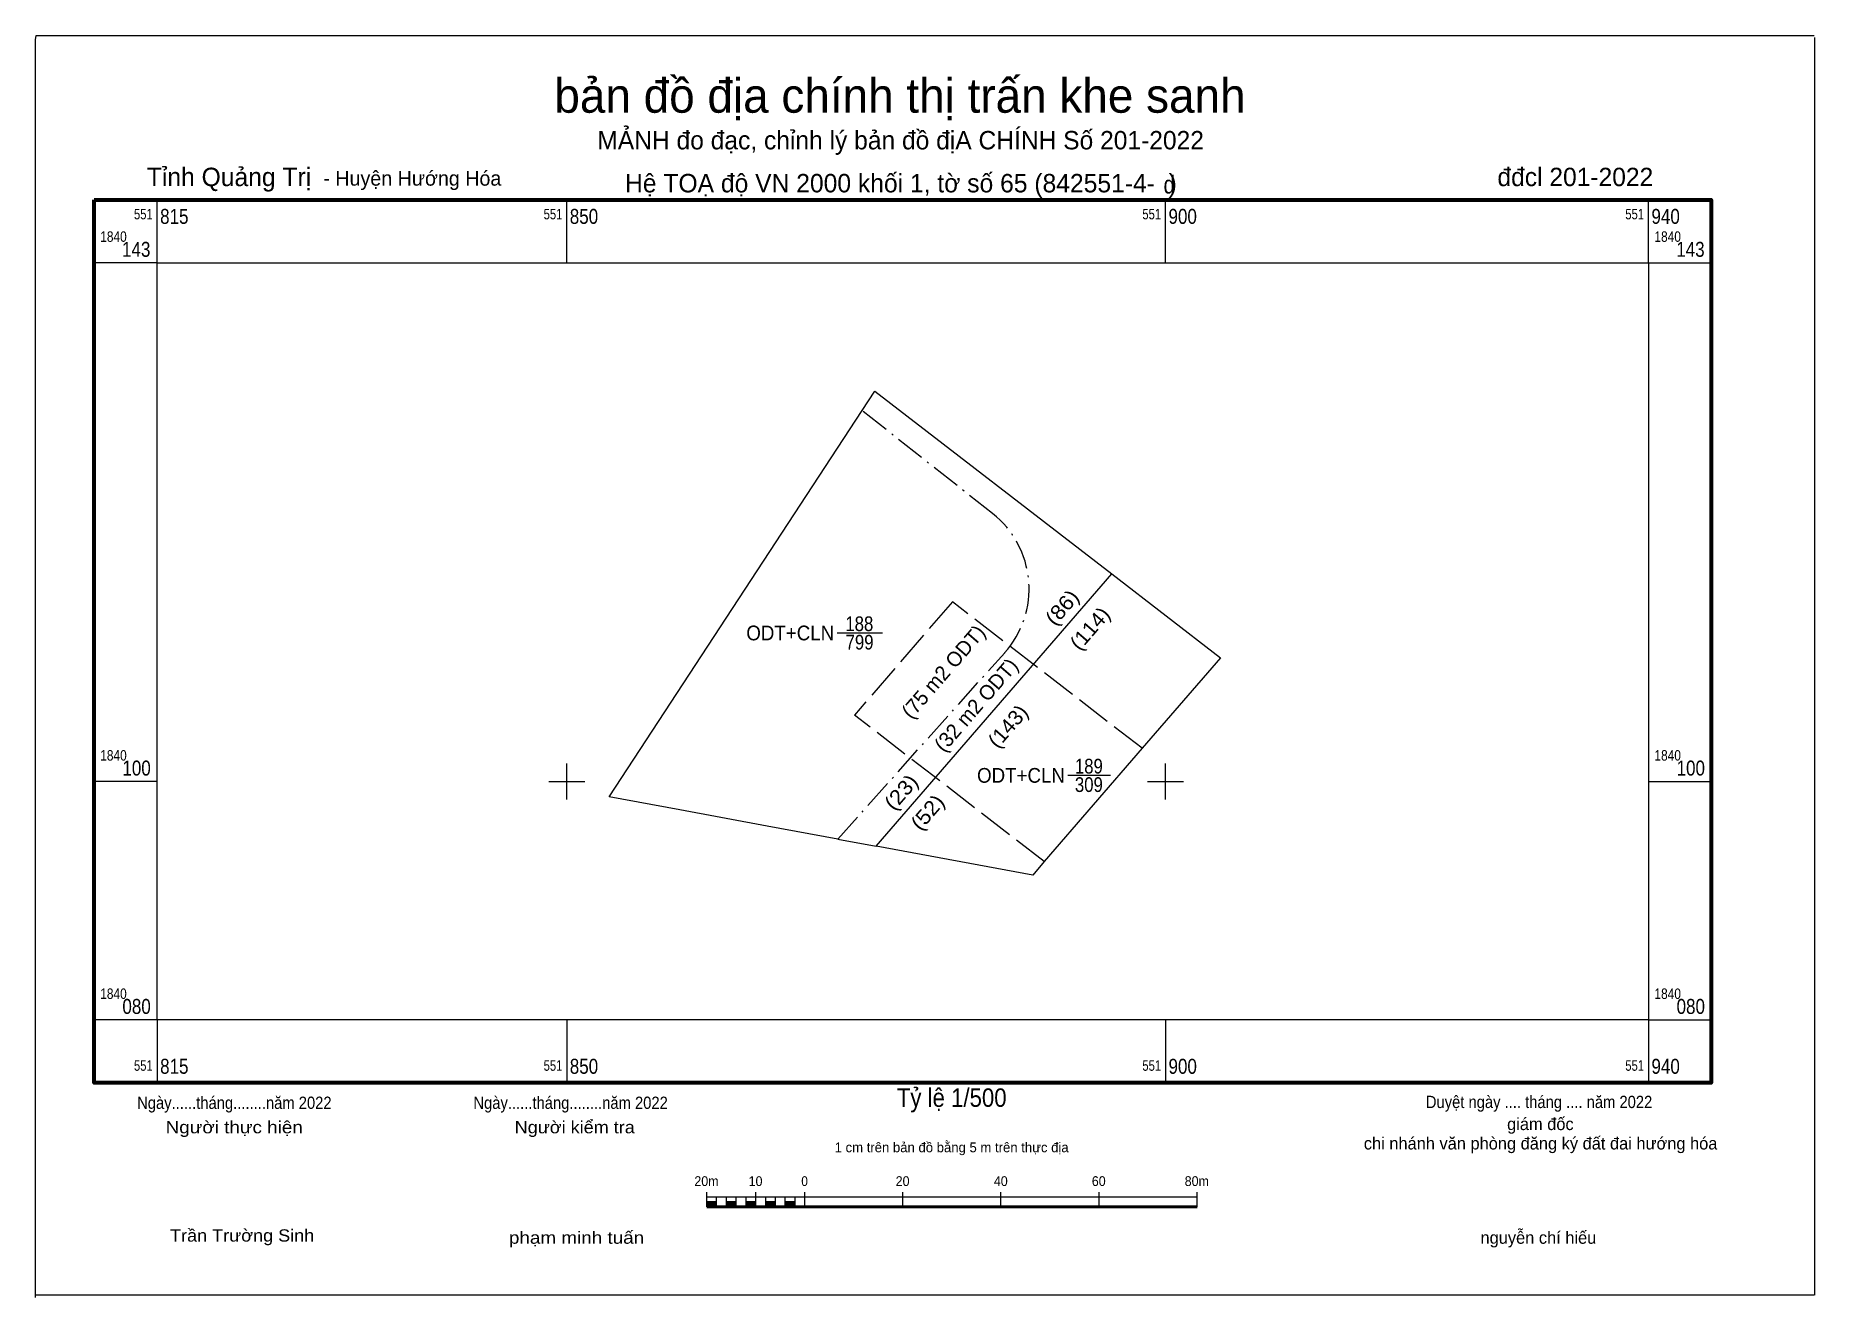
# Model space of a CAD drawing. Header units: metres. Extents: x 551806 to 551954, y 1840057 to 1840162.
import ezdxf
from ezdxf.enums import TextEntityAlignment as Align

# ---------------------------------------------------------------- set-up
doc = ezdxf.new("R2010")
doc.units = ezdxf.units.M
doc.header["$LTSCALE"] = 0.49
doc.linetypes.add('DOT_DASHED', pattern=[7.7, 5, -1.2, 0.3, -1.2])
doc.linetypes.add('LONG_DASHED', pattern=[7.5, 6, -1.5])
for name, color, linetype, lineweight in [('10', 7, 'Continuous', 13), ('13', 7, 'Continuous', 13), ('28', 7, 'Continuous', 25), ('30', 7, 'DOT_DASHED', 13), ('37', 7, 'Continuous', 13), ('4', 7, 'LONG_DASHED', 13), ('63', 7, 'Continuous', 13)]:
    doc.layers.add(name, color=color, linetype=linetype, lineweight=lineweight)
doc.layers.add('5', color=7, linetype='Continuous')

msp = doc.modelspace()

# ---------------------------------------------------------------- hatches: boundary and pattern name
at = {"layer": '28'}
for points in [[(551861.7, 1840064.5), (551862.51, 1840064.5), (551862.51, 1840064.91), (551861.7, 1840064.91)], [(551863.33, 1840064.5), (551864.15, 1840064.5), (551864.15, 1840064.91), (551863.33, 1840064.91)], [(551864.97, 1840064.5), (551865.79, 1840064.5), (551865.79, 1840064.91), (551864.97, 1840064.91)], [(551866.61, 1840064.5), (551867.43, 1840064.5), (551867.43, 1840064.91), (551866.61, 1840064.91)], [(551868.25, 1840064.5), (551869.07, 1840064.5), (551869.07, 1840064.91), (551868.25, 1840064.91)]]:
    msp.add_hatch(color=256, dxfattribs=at).paths.add_polyline_path(points)

# ---------------------------------------------------------------- linework, layer by layer
at = {"layer": '10'}
msp.add_line((551872.63, 1840095.19), (551875.85, 1840094.6), dxfattribs=at)
for points in [[(551874.66, 1840130.97), (551875.73, 1840132.6), (551895.52, 1840117.33)], [(551872.63, 1840095.19), (551866.74, 1840096.27), (551859.44, 1840097.63), (551853.54, 1840098.71), (551874.66, 1840130.97)]]:
    msp.add_lwpolyline(points, dxfattribs=at)
msp.add_lwpolyline([(551895.52, 1840117.33), (551904.59, 1840110.34), (551898.05, 1840102.78), (551889.88, 1840093.32), (551888.91, 1840092.19), (551875.85, 1840094.6)], close=True, dxfattribs=at)
at = {"layer": '13'}
for p, q in [((551872.57, 1840112.41), (551876.36, 1840112.41)), ((551891.83, 1840100.52), (551895.4, 1840100.52))]:
    msp.add_line(p, q, dxfattribs=at)
at = {"layer": '28'}
for p, q in [((551861.7, 1840064.5), (551861.7, 1840065.73)), ((551861.7, 1840065.32), (551902.64, 1840065.32)), ((551862.51, 1840064.5), (551862.51, 1840065.32)), ((551863.33, 1840064.5), (551863.33, 1840065.32)), ((551864.15, 1840064.5), (551864.15, 1840065.32)), ((551864.97, 1840064.5), (551864.97, 1840065.32)), ((551865.79, 1840064.5), (551865.79, 1840065.73)), ((551866.61, 1840064.5), (551866.61, 1840065.32)), ((551867.43, 1840064.5), (551867.43, 1840065.32)), ((551868.25, 1840064.5), (551868.25, 1840065.32)), ((551869.07, 1840064.5), (551869.07, 1840065.32)), ((551869.88, 1840064.5), (551869.88, 1840065.73)), ((551878.07, 1840064.5), (551878.07, 1840065.73)), ((551886.26, 1840064.5), (551886.26, 1840065.73)), ((551894.45, 1840064.5), (551894.45, 1840065.73)), ((551902.64, 1840064.5), (551902.64, 1840065.73))]:
    msp.add_line(p, q, dxfattribs=at)
at = {"layer": '28', "lineweight": 53}
msp.add_line((551861.7, 1840064.5), (551902.64, 1840064.5), dxfattribs=at)
at = {"layer": '28', "lineweight": 13}
for points in [[(551861.7, 1840064.5), (551862.51, 1840064.5), (551862.51, 1840064.91), (551861.7, 1840064.91)], [(551863.33, 1840064.5), (551864.15, 1840064.5), (551864.15, 1840064.91), (551863.33, 1840064.91)], [(551864.97, 1840064.5), (551865.79, 1840064.5), (551865.79, 1840064.91), (551864.97, 1840064.91)], [(551866.61, 1840064.5), (551867.43, 1840064.5), (551867.43, 1840064.91), (551866.61, 1840064.91)], [(551868.25, 1840064.5), (551869.07, 1840064.5), (551869.07, 1840064.91), (551868.25, 1840064.91)]]:
    msp.add_lwpolyline(points, close=True, dxfattribs=at)
at = {"layer": '30'}
for p, q in [((551885.56, 1840122.37), (551874.66, 1840130.97)), ((551872.63, 1840095.19), (551886.57, 1840110.75))]:
    msp.add_line(p, q, dxfattribs=at)
msp.add_arc((551880.6063, 1840116.0885), 8, 318.15126, 51.72025, dxfattribs=at)
at = {"layer": '37'}
for p, q in [((551805.68, 1840162.28), (551954.18, 1840162.28)), ((551954.19, 1840162.12), (551954.19, 1840057.12)), ((551954.18, 1840057.12), (551805.68, 1840057.12))]:
    msp.add_line(p, q, dxfattribs=at)
msp.add_lwpolyline([(551805.64, 1840056.93), (551805.64, 1840161.93), (551805.68, 1840162.28)], dxfattribs=at)
at = {"layer": '4'}
msp.add_line((551889.88, 1840093.32), (551874.02, 1840105.55), dxfattribs=at)
msp.add_lwpolyline([(551898.05, 1840102.78), (551882.2, 1840115), (551874.02, 1840105.55)], dxfattribs=at)
at = {"layer": '63'}
for p, q in [((551815.79, 1840143.31), (551815.79, 1840148.56)), ((551850, 1840143.31), (551850, 1840148.56)), ((551900, 1840143.31), (551900, 1840148.56)), ((551940.33, 1840143.31), (551940.33, 1840148.56)), ((551815.79, 1840143.31), (551810.54, 1840143.31)), ((551940.33, 1840143.31), (551945.58, 1840143.31)), ((551850, 1840098.5), (551850, 1840101.5)), ((551900, 1840098.5), (551900, 1840101.5)), ((551815.79, 1840100), (551810.54, 1840100)), ((551848.5, 1840100), (551851.5, 1840100)), ((551898.5, 1840100), (551901.5, 1840100)), ((551940.33, 1840100), (551945.58, 1840100)), ((551815.79, 1840080.1), (551810.54, 1840080.1)), ((551815.79, 1840080.1), (551815.79, 1840074.85)), ((551850, 1840080.1), (551850, 1840074.85)), ((551900, 1840080.1), (551900, 1840074.85)), ((551940.33, 1840080.1), (551940.33, 1840074.85)), ((551940.33, 1840080.1), (551945.58, 1840080.1))]:
    msp.add_line(p, q, dxfattribs=at)
at = {"layer": '63', "lineweight": 70}
msp.add_lwpolyline([(551810.54, 1840148.56), (551945.58, 1840148.56), (551945.58, 1840074.85), (551810.54, 1840074.85)], close=True, dxfattribs=at)
at = {"layer": '63'}
msp.add_lwpolyline([(551815.79, 1840143.31), (551940.33, 1840143.31), (551940.33, 1840080.1), (551815.79, 1840080.1)], close=True, dxfattribs=at)

# ---------------------------------------------------------------- texts
at = {"layer": '13', "width": 0.85}
for s, height, p in [('d', 1.5, (551900.31, 1840149.09)), ('188', 1.23, (551874.43, 1840112.56)), ('799', 1.23, (551874.45, 1840111.02)), ('189', 1.23, (551893.6, 1840100.67)), ('309', 1.23, (551893.6, 1840099.13))]:
    msp.add_text(s, height=height, dxfattribs=at).set_placement(p, align=Align.CENTER)
at = {"layer": '13', "width": 0.95}
for p in [(551872.33, 1840111.79), (551891.6, 1840099.9)]:
    msp.add_text('ODT+CLN', height=1.23, dxfattribs=at).set_placement(p, align=Align.RIGHT)
at = {"layer": '28'}
for s, height, p in [('bản đồ địa chính thị trấn khe sanh', 2.865, (551877.825, 1840155.84)), ('MẢNH đo đạc, chỉnh lý bản đồ địA CHÍNH Số 201-2022', 1.535, (551877.88, 1840152.78)), ('Hệ TOẠ độ VN 2000 khối 1, tờ số 65 (842551-4-  )', 1.539, (551877.905, 1840149.19)), ('giám đốc', 1.024, (551931.305, 1840070.9)), ('1 cm trên bản đồ bằng 5 m trên thực địa', 0.8188, (551882.14, 1840069.05)), ('chi nhánh văn phòng đăng ký đất đai hướng hóa', 1.024, (551931.325, 1840069.28)), ('nguyễn chí hiếu', 1.024, (551931.14, 1840061.41))]:
    msp.add_text(s, height=height, dxfattribs=at).set_placement(p, align=Align.CENTER)
for s, height, p in [('Tỉnh Quảng Trị ', 1.539, (551814.93, 1840149.71)), ('- Huyện Hướng Hóa', 1.228, (551829.67, 1840149.75))]:
    msp.add_text(s, height=height, dxfattribs=at).set_placement(p)
msp.add_text(' đđcl 201-2022', height=1.535, dxfattribs=at).set_placement((551940.73, 1840149.71), align=Align.RIGHT)
for s, height, width, p in [('Tỷ lệ 1/500', 1.54, 0.9, (551882.145, 1840072.84)), ('Ngày......tháng........năm 2022', 1.024, 0.9, (551822.24, 1840072.67)), ('Ngày......tháng........năm 2022', 1.024, 0.9, (551850.32, 1840072.67)), ('Duyệt ngày .... tháng .... năm 2022', 1.024, 0.9, (551931.195, 1840072.74)), ('Người thực hiện', 1.024, 1.15, (551822.23, 1840070.63)), ('Người kiểm tra', 1.024, 1.1, (551850.665, 1840070.63)), ('20m', 0.8188, 0.95, (551861.665, 1840066.23)), ('10', 0.8188, 0.95, (551865.765, 1840066.23)), ('0', 0.8188, 0.9, (551869.86, 1840066.23)), ('20', 0.8188, 0.95, (551878.045, 1840066.23)), ('40', 0.8188, 0.95, (551886.245, 1840066.23)), ('60', 0.8188, 0.95, (551894.425, 1840066.23)), ('80m', 0.8188, 0.95, (551902.615, 1840066.23)), ('Trần Trường Sinh', 1.024, 1.1, (551822.89, 1840061.59)), ('phạm minh tuấn', 1.024, 1.15, (551850.815, 1840061.41))]:
    msp.add_text(s, height=height, dxfattribs=dict(at, width=width)).set_placement(p, align=Align.CENTER)
at = {"layer": '5'}
for s, width, p in [('(86)', 1.1, (551891.8304, 1840114.1276)), ('(114)', 1.05, (551894.1543, 1840112.3726)), ('(143)', 1.05, (551887.3043, 1840104.2126)), ('(23)', 1.1, (551878.3904, 1840098.7076)), ('(52)', 1.1, (551880.5904, 1840097.0276))]:
    msp.add_text(s, height=1.23, rotation=49.138, dxfattribs=dict(at, width=width)).set_placement(p, align=Align.CENTER)
for s, p in [('(75 m2 ODT)', (551881.9187, 1840108.7676)), ('(32 m2 ODT)', (551884.6487, 1840105.9876))]:
    msp.add_text(s, height=1.23, rotation=49.138, dxfattribs=at).set_placement(p, align=Align.CENTER)
at = {"layer": '63'}
for s, height, width, p in [('551', 0.875, 0.8, (551815.42, 1840146.94)), ('551', 0.875, 0.8, (551849.63, 1840146.94)), ('551', 0.875, 0.8, (551899.63, 1840146.94)), ('551', 0.875, 0.8, (551939.96, 1840146.94)), ('143', 1.25, 0.85, (551815.23, 1840143.81)), ('143', 1.25, 0.85, (551945.02, 1840143.81)), ('100', 1.25, 0.85, (551815.26, 1840100.5)), ('100', 1.25, 0.85, (551945.05, 1840100.5)), ('080', 1.25, 0.85, (551815.26, 1840080.6)), ('080', 1.25, 0.85, (551945.05, 1840080.6)), ('551', 0.875, 0.8, (551815.42, 1840075.85)), ('551', 0.875, 0.8, (551849.63, 1840075.85)), ('551', 0.875, 0.8, (551899.63, 1840075.85)), ('551', 0.875, 0.8, (551939.96, 1840075.85))]:
    msp.add_text(s, height=height, dxfattribs=dict(at, width=width)).set_placement(p, align=Align.RIGHT)
at = {"layer": '63', "width": 0.85}
for s, height, p in [('815', 1.25, (551816.04, 1840146.56)), ('850', 1.25, (551850.25, 1840146.56)), ('900', 1.25, (551900.25, 1840146.56)), ('940', 1.25, (551940.58, 1840146.56)), ('1840', 0.875, (551811.04, 1840145.06)), ('1840', 0.875, (551940.83, 1840145.06)), ('1840', 0.875, (551811.04, 1840101.75)), ('1840', 0.875, (551940.83, 1840101.75)), ('1840', 0.875, (551811.04, 1840081.85)), ('1840', 0.875, (551940.83, 1840081.85)), ('815', 1.25, (551816.04, 1840075.6)), ('850', 1.25, (551850.25, 1840075.6)), ('900', 1.25, (551900.25, 1840075.6)), ('940', 1.25, (551940.58, 1840075.6))]:
    msp.add_text(s, height=height, dxfattribs=at).set_placement(p)

doc.saveas('drawing.dxf')
